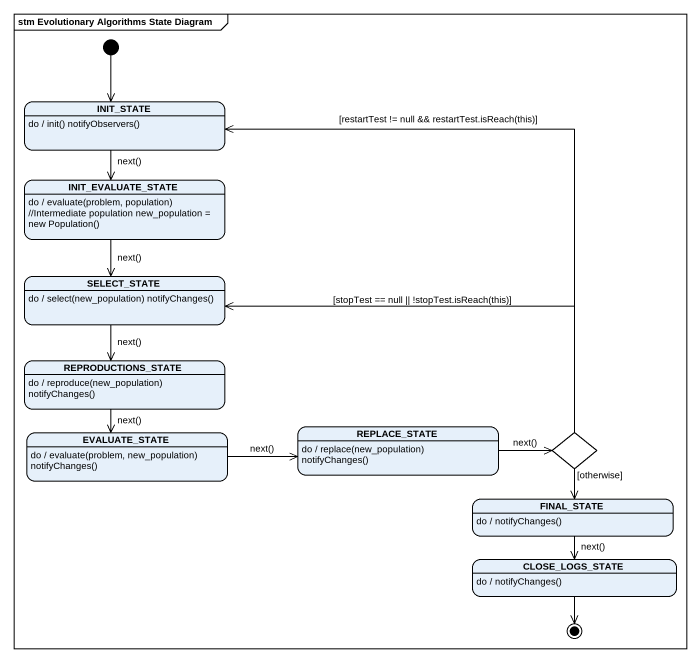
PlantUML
@startuml
mainframe stm Evolutionary Algorithms State Diagram
hide empty description
state INIT_STATE
INIT_STATE : do / init() notifyObservers()
state INIT_EVALUATE_STATE
INIT_EVALUATE_STATE : do / evaluate(problem, population) //Intermediate population new_population = new Population()
state SELECT_STATE
SELECT_STATE : do / select(new_population) notifyChanges()
state REPRODUCTIONS_STATE
REPRODUCTIONS_STATE : do / reproduce(new_population) notifyChanges()
state EVALUATE_STATE
EVALUATE_STATE : do / evaluate(problem, new_population) notifyChanges()
state REPLACE_STATE
REPLACE_STATE : do / replace(new_population) notifyChanges()
state choice1 <<choice>>
state FINAL_STATE
FINAL_STATE : do / notifyChanges()
state CLOSE_LOGS_STATE
CLOSE_LOGS_STATE : do / notifyChanges()
[*] --> INIT_STATE
INIT_STATE --> INIT_EVALUATE_STATE : next()
INIT_EVALUATE_STATE --> SELECT_STATE : next()
SELECT_STATE --> REPRODUCTIONS_STATE : next()
REPRODUCTIONS_STATE --> EVALUATE_STATE : next()
EVALUATE_STATE -right-> REPLACE_STATE : next()
REPLACE_STATE -right-> choice1 : next()
choice1 -up-> INIT_STATE : [restartTest != null && restartTest.isReach(this)]
choice1 -left-> SELECT_STATE : [stopTest == null || !stopTest.isReach(this)]
choice1 --> FINAL_STATE : [otherwise]
FINAL_STATE --> CLOSE_LOGS_STATE : next()
CLOSE_LOGS_STATE --> [*]
@enduml
